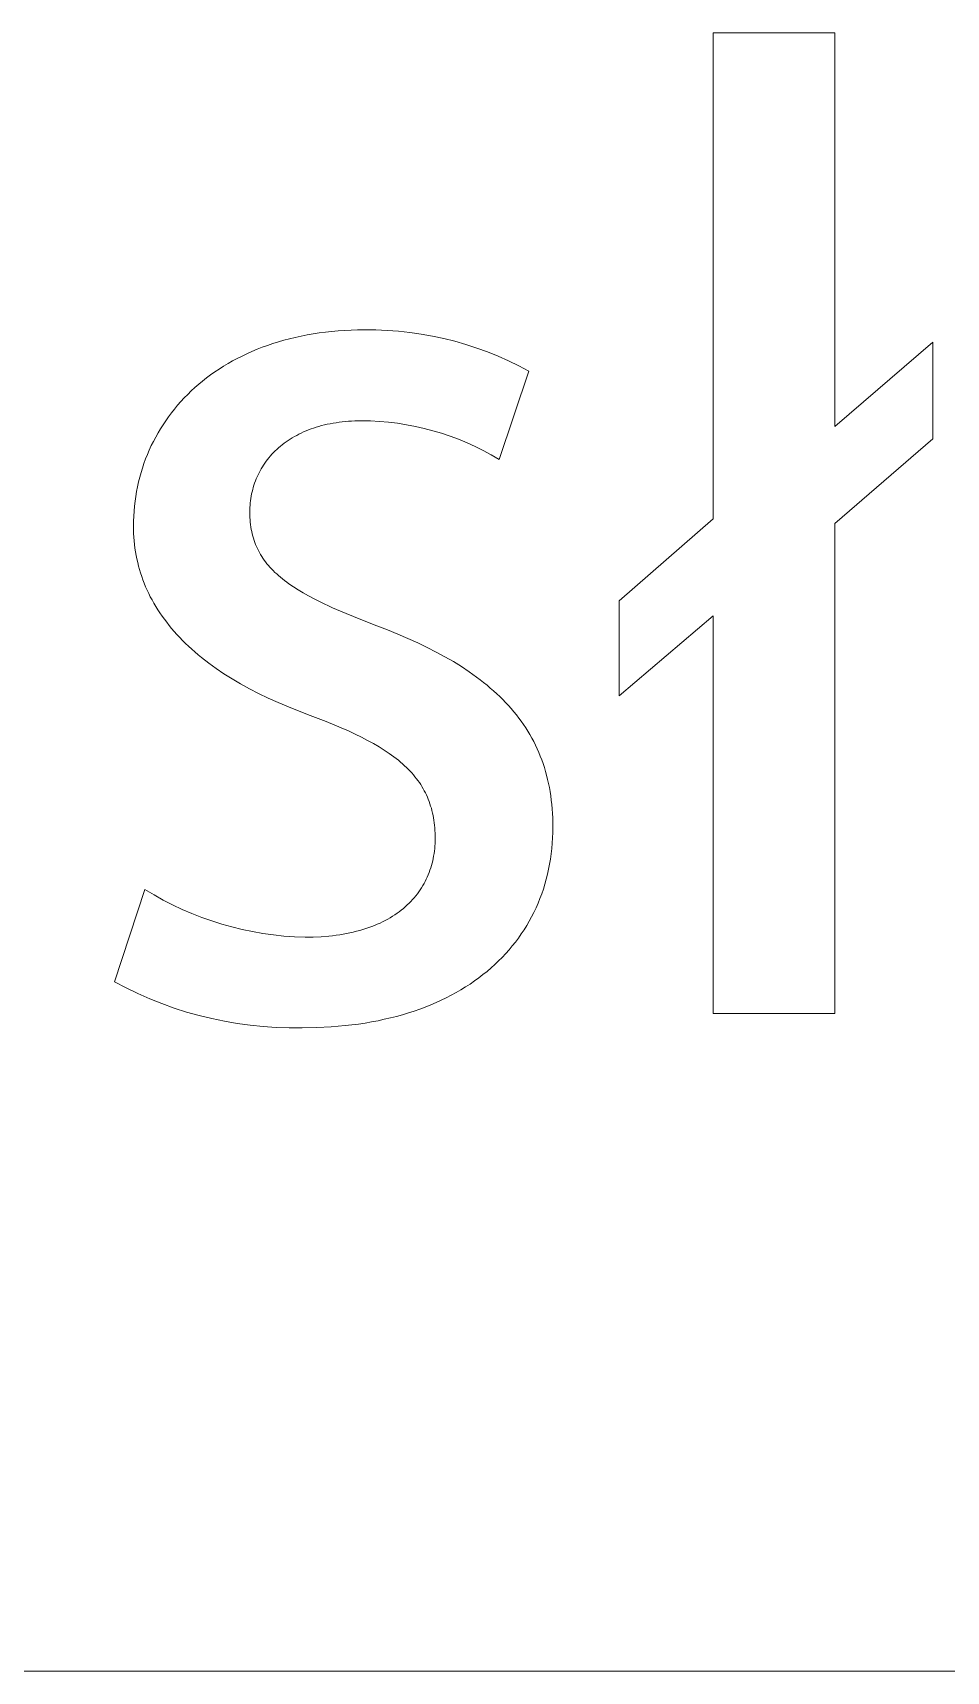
# Model space of a CAD drawing. Header units: millimetres. Extents: x -1519 to 3497, y -297 to 3208.
# Drawn here: x 2546.8 to 2580, y -296.8 to -237.2 of the extents above; entities that cross this region are included whole.
import ezdxf

# ---------------------------------------------------------------- set-up
doc = ezdxf.new("R2010")
doc.units = ezdxf.units.MM
doc.header["$MEASUREMENT"] = 0
doc.layers.add('Domyślny', color=7, linetype='Continuous', true_color=0x000000)

msp = doc.modelspace()

# ---------------------------------------------------------------- linework, layer by layer
at = {"layer": 'Domyślny', "color": 18, "lineweight": 15, "true_color": 0x000000}
for p, q in [((2571.491, -254.884), (2571.491, -237.211)), ((2571.491, -237.211), (2575.918, -237.211)), ((2575.918, -237.211), (2575.918, -251.526)), ((2555.904, -248.388), (2556.11, -248.333)), ((2556.11, -248.333), (2556.318, -248.283)), ((2556.318, -248.283), (2556.53, -248.236)), ((2556.53, -248.236), (2556.745, -248.194)), ((2556.745, -248.194), (2556.963, -248.156)), ((2556.963, -248.156), (2557.185, -248.122)), ((2557.185, -248.122), (2557.41, -248.093)), ((2557.41, -248.093), (2557.638, -248.068)), ((2557.638, -248.068), (2557.869, -248.047)), ((2557.869, -248.047), (2558.103, -248.031)), ((2558.103, -248.031), (2558.341, -248.019)), ((2558.341, -248.019), (2558.581, -248.012)), ((2558.581, -248.012), (2558.825, -248.01)), ((2558.825, -248.01), (2559.241, -248.012)), ((2559.241, -248.012), (2559.656, -248.029)), ((2559.656, -248.029), (2560.07, -248.06)), ((2560.07, -248.06), (2560.483, -248.106)), ((2560.483, -248.106), (2560.895, -248.165)), ((2560.895, -248.165), (2561.304, -248.239)), ((2561.304, -248.239), (2561.71, -248.326)), ((2561.71, -248.326), (2562.113, -248.427)), ((2554.212, -249.05), (2554.386, -248.961)), ((2554.386, -248.961), (2554.563, -248.877)), ((2554.563, -248.877), (2554.744, -248.796)), ((2554.744, -248.796), (2554.929, -248.718)), ((2554.929, -248.718), (2555.117, -248.645)), ((2555.117, -248.645), (2555.309, -248.575)), ((2555.309, -248.575), (2555.504, -248.508)), ((2555.504, -248.508), (2555.703, -248.446)), ((2555.703, -248.446), (2555.904, -248.388)), ((2562.113, -248.427), (2562.513, -248.543)), ((2562.513, -248.543), (2562.908, -248.671)), ((2562.908, -248.671), (2563.298, -248.813)), ((2563.298, -248.813), (2563.684, -248.969)), ((2575.918, -251.526), (2579.476, -248.453)), ((2579.476, -248.453), (2579.476, -251.977)), ((2553.243, -249.648), (2553.395, -249.541)), ((2553.395, -249.541), (2553.551, -249.436)), ((2553.551, -249.436), (2553.711, -249.334)), ((2553.711, -249.334), (2553.874, -249.236)), ((2553.874, -249.236), (2554.041, -249.141)), ((2554.041, -249.141), (2554.212, -249.05)), ((2563.684, -248.969), (2564.064, -249.137)), ((2564.805, -249.513), (2563.719, -252.72)), ((2564.064, -249.137), (2564.437, -249.319)), ((2564.437, -249.319), (2564.805, -249.513)), ((2552.538, -250.233), (2552.672, -250.11)), ((2552.672, -250.11), (2552.809, -249.99)), ((2552.809, -249.99), (2552.95, -249.873)), ((2552.95, -249.873), (2553.095, -249.759)), ((2553.095, -249.759), (2553.243, -249.648)), ((2552.044, -250.752), (2552.161, -250.618)), ((2552.161, -250.618), (2552.283, -250.487)), ((2552.283, -250.487), (2552.409, -250.359)), ((2552.409, -250.359), (2552.538, -250.233)), ((2551.515, -251.457), (2551.612, -251.312)), ((2551.612, -251.312), (2551.714, -251.168)), ((2551.714, -251.168), (2551.82, -251.027)), ((2551.82, -251.027), (2551.93, -250.888)), ((2551.93, -250.888), (2552.044, -250.752)), ((2558.132, -251.344), (2558.019, -251.356)), ((2558.247, -251.335), (2558.132, -251.344)), ((2558.364, -251.327), (2558.247, -251.335)), ((2558.482, -251.322), (2558.364, -251.327)), ((2558.603, -251.318), (2558.482, -251.322)), ((2558.725, -251.317), (2558.603, -251.318)), ((2559.053, -251.323), (2558.725, -251.317)), ((2559.381, -251.34), (2559.053, -251.323)), ((2559.708, -251.369), (2559.381, -251.34)), ((2551.165, -252.063), (2551.246, -251.909)), ((2551.246, -251.909), (2551.331, -251.756)), ((2551.331, -251.756), (2551.421, -251.606)), ((2551.421, -251.606), (2551.515, -251.457)), ((2556.209, -251.935), (2556.132, -251.982)), ((2556.288, -251.889), (2556.209, -251.935)), ((2556.368, -251.845), (2556.288, -251.889)), ((2556.451, -251.802), (2556.368, -251.845)), ((2556.535, -251.761), (2556.451, -251.802)), ((2556.621, -251.721), (2556.535, -251.761)), ((2556.709, -251.684), (2556.621, -251.721)), ((2556.799, -251.648), (2556.709, -251.684)), ((2556.891, -251.613), (2556.799, -251.648)), ((2556.984, -251.581), (2556.891, -251.613)), ((2557.079, -251.55), (2556.984, -251.581)), ((2557.177, -251.521), (2557.079, -251.55)), ((2557.275, -251.493), (2557.177, -251.521)), ((2557.376, -251.468), (2557.275, -251.493)), ((2557.479, -251.444), (2557.376, -251.468)), ((2557.583, -251.423), (2557.479, -251.444)), ((2557.689, -251.403), (2557.583, -251.423)), ((2557.797, -251.385), (2557.689, -251.403)), ((2557.907, -251.37), (2557.797, -251.385)), ((2558.019, -251.356), (2557.907, -251.37)), ((2560.034, -251.408), (2559.708, -251.369)), ((2560.358, -251.459), (2560.034, -251.408)), ((2560.681, -251.52), (2560.358, -251.459)), ((2561.001, -251.593), (2560.681, -251.52)), ((2561.318, -251.676), (2561.001, -251.593)), ((2561.633, -251.77), (2561.318, -251.676)), ((2561.944, -251.875), (2561.633, -251.77)), ((2562.251, -251.99), (2561.944, -251.875)), ((2550.946, -252.54), (2551.015, -252.379)), ((2551.015, -252.379), (2551.087, -252.22)), ((2551.087, -252.22), (2551.165, -252.063)), ((2555.47, -252.533), (2555.414, -252.595)), ((2555.527, -252.472), (2555.47, -252.533)), ((2555.587, -252.412), (2555.527, -252.472)), ((2555.648, -252.354), (2555.587, -252.412)), ((2555.712, -252.296), (2555.648, -252.354)), ((2555.777, -252.241), (2555.712, -252.296)), ((2555.844, -252.186), (2555.777, -252.241)), ((2555.914, -252.133), (2555.844, -252.186)), ((2555.985, -252.081), (2555.914, -252.133)), ((2556.058, -252.031), (2555.985, -252.081)), ((2556.132, -251.982), (2556.058, -252.031)), ((2562.554, -252.116), (2562.251, -251.99)), ((2562.853, -252.252), (2562.554, -252.116)), ((2563.147, -252.398), (2562.853, -252.252)), ((2563.436, -252.555), (2563.147, -252.398)), ((2579.476, -251.977), (2575.918, -255.051)), ((2550.714, -253.201), (2550.765, -253.033)), ((2550.765, -253.033), (2550.821, -252.867)), ((2550.821, -252.867), (2550.881, -252.702)), ((2550.881, -252.702), (2550.946, -252.54)), ((2555.079, -253.064), (2555.039, -253.135)), ((2555.121, -252.993), (2555.079, -253.064)), ((2555.165, -252.924), (2555.121, -252.993)), ((2555.211, -252.856), (2555.165, -252.924)), ((2555.258, -252.789), (2555.211, -252.856)), ((2555.308, -252.724), (2555.258, -252.789)), ((2555.36, -252.659), (2555.308, -252.724)), ((2555.414, -252.595), (2555.36, -252.659)), ((2563.719, -252.72), (2563.436, -252.555)), ((2550.551, -253.888), (2550.585, -253.714)), ((2550.585, -253.714), (2550.624, -253.541)), ((2550.624, -253.541), (2550.667, -253.37)), ((2550.667, -253.37), (2550.714, -253.201)), ((2554.815, -253.658), (2554.792, -253.737)), ((2554.841, -253.581), (2554.815, -253.658)), ((2554.869, -253.504), (2554.841, -253.581)), ((2554.899, -253.429), (2554.869, -253.504)), ((2554.931, -253.354), (2554.899, -253.429)), ((2554.965, -253.28), (2554.931, -253.354)), ((2555.001, -253.207), (2554.965, -253.28)), ((2555.039, -253.135), (2555.001, -253.207)), ((2550.476, -254.418), (2550.497, -254.24)), ((2550.497, -254.24), (2550.522, -254.063)), ((2550.522, -254.063), (2550.551, -253.888)), ((2554.682, -254.304), (2554.675, -254.387)), ((2554.692, -254.221), (2554.682, -254.304)), ((2554.703, -254.139), (2554.692, -254.221)), ((2554.717, -254.057), (2554.703, -254.139)), ((2554.732, -253.976), (2554.717, -254.057)), ((2554.75, -253.895), (2554.732, -253.976)), ((2554.77, -253.816), (2554.75, -253.895)), ((2554.792, -253.737), (2554.77, -253.816)), ((2550.442, -254.96), (2550.449, -254.778)), ((2550.449, -254.778), (2550.46, -254.598)), ((2550.46, -254.598), (2550.476, -254.418)), ((2554.667, -254.556), (2554.666, -254.641)), ((2554.666, -254.641), (2554.667, -254.734)), ((2554.67, -254.472), (2554.667, -254.556)), ((2554.667, -254.734), (2554.67, -254.826)), ((2554.675, -254.387), (2554.67, -254.472)), ((2554.67, -254.826), (2554.675, -254.916)), ((2554.675, -254.916), (2554.683, -255.005)), ((2568.084, -257.857), (2571.491, -254.884)), ((2550.44, -255.142), (2550.442, -254.96)), ((2550.441, -255.278), (2550.44, -255.142)), ((2550.446, -255.413), (2550.441, -255.278)), ((2550.453, -255.548), (2550.446, -255.413)), ((2554.683, -255.005), (2554.692, -255.092)), ((2554.692, -255.092), (2554.704, -255.178)), ((2554.704, -255.178), (2554.718, -255.262)), ((2554.718, -255.262), (2554.734, -255.345)), ((2554.734, -255.345), (2554.752, -255.426)), ((2554.752, -255.426), (2554.772, -255.507)), ((2554.772, -255.507), (2554.794, -255.586)), ((2575.918, -255.051), (2575.918, -272.857)), ((2550.464, -255.681), (2550.453, -255.548)), ((2550.478, -255.814), (2550.464, -255.681)), ((2550.494, -255.946), (2550.478, -255.814)), ((2550.514, -256.078), (2550.494, -255.946)), ((2550.537, -256.208), (2550.514, -256.078)), ((2554.794, -255.586), (2554.819, -255.663)), ((2554.819, -255.663), (2554.846, -255.74)), ((2554.846, -255.74), (2554.875, -255.815)), ((2554.875, -255.815), (2554.906, -255.889)), ((2554.906, -255.889), (2554.94, -255.962)), ((2554.94, -255.962), (2554.975, -256.034)), ((2554.975, -256.034), (2555.013, -256.105)), ((2555.013, -256.105), (2555.053, -256.175)), ((2550.563, -256.338), (2550.537, -256.208)), ((2550.592, -256.467), (2550.563, -256.338)), ((2550.624, -256.595), (2550.592, -256.467)), ((2550.659, -256.722), (2550.624, -256.595)), ((2555.053, -256.175), (2555.096, -256.244)), ((2555.096, -256.244), (2555.14, -256.312)), ((2555.14, -256.312), (2555.187, -256.379)), ((2555.187, -256.379), (2555.236, -256.445)), ((2555.236, -256.445), (2555.288, -256.51)), ((2555.288, -256.51), (2555.341, -256.575)), ((2555.341, -256.575), (2555.397, -256.638)), ((2555.397, -256.638), (2555.455, -256.701)), ((2555.455, -256.701), (2555.516, -256.763)), ((2550.698, -256.849), (2550.659, -256.722)), ((2550.739, -256.974), (2550.698, -256.849)), ((2550.783, -257.099), (2550.739, -256.974)), ((2550.831, -257.223), (2550.783, -257.099)), ((2550.882, -257.346), (2550.831, -257.223)), ((2555.516, -256.763), (2555.578, -256.825)), ((2555.578, -256.825), (2555.644, -256.885)), ((2555.644, -256.885), (2555.711, -256.945)), ((2555.711, -256.945), (2555.781, -257.005)), ((2555.781, -257.005), (2555.853, -257.064)), ((2555.853, -257.064), (2555.927, -257.122)), ((2555.927, -257.122), (2556.004, -257.18)), ((2556.004, -257.18), (2556.083, -257.237)), ((2556.083, -257.237), (2556.248, -257.35)), ((2550.936, -257.468), (2550.882, -257.346)), ((2550.992, -257.59), (2550.936, -257.468)), ((2551.052, -257.71), (2550.992, -257.59)), ((2551.116, -257.83), (2551.052, -257.71)), ((2551.182, -257.948), (2551.116, -257.83)), ((2556.248, -257.35), (2556.422, -257.462)), ((2556.422, -257.462), (2556.607, -257.572)), ((2556.607, -257.572), (2556.8, -257.681)), ((2556.8, -257.681), (2557.004, -257.789)), ((2557.004, -257.789), (2557.217, -257.897)), ((2557.217, -257.897), (2557.672, -258.112)), ((2568.084, -261.314), (2568.084, -257.857)), ((2551.251, -258.066), (2551.182, -257.948)), ((2551.324, -258.183), (2551.251, -258.066)), ((2551.4, -258.299), (2551.324, -258.183)), ((2551.479, -258.414), (2551.4, -258.299)), ((2551.561, -258.528), (2551.479, -258.414)), ((2557.672, -258.112), (2558.167, -258.327)), ((2558.167, -258.327), (2558.701, -258.545)), ((2571.491, -258.408), (2568.084, -261.314)), ((2571.491, -272.857), (2571.491, -258.408)), ((2551.646, -258.641), (2551.561, -258.528)), ((2551.734, -258.754), (2551.646, -258.641)), ((2551.826, -258.865), (2551.734, -258.754)), ((2551.92, -258.975), (2551.826, -258.865)), ((2552.018, -259.085), (2551.92, -258.975)), ((2552.119, -259.193), (2552.018, -259.085)), ((2558.701, -258.545), (2559.276, -258.767)), ((2559.276, -258.767), (2559.666, -258.918)), ((2559.666, -258.918), (2560.044, -259.071)), ((2560.044, -259.071), (2560.41, -259.228)), ((2552.223, -259.3), (2552.119, -259.193)), ((2552.331, -259.407), (2552.223, -259.3)), ((2552.441, -259.512), (2552.331, -259.407)), ((2552.555, -259.616), (2552.441, -259.512)), ((2552.672, -259.72), (2552.555, -259.616)), ((2560.41, -259.228), (2560.764, -259.389)), ((2560.764, -259.389), (2561.106, -259.554)), ((2561.106, -259.554), (2561.436, -259.722)), ((2552.792, -259.822), (2552.672, -259.72)), ((2552.916, -259.923), (2552.792, -259.822)), ((2553.172, -260.123), (2552.916, -259.923)), ((2553.442, -260.318), (2553.172, -260.123)), ((2561.436, -259.722), (2561.753, -259.895)), ((2561.753, -259.895), (2562.058, -260.072)), ((2562.058, -260.072), (2562.351, -260.254)), ((2562.351, -260.254), (2562.632, -260.44)), ((2553.724, -260.509), (2553.442, -260.318)), ((2554.019, -260.695), (2553.724, -260.509)), ((2554.328, -260.878), (2554.019, -260.695)), ((2562.632, -260.44), (2562.901, -260.632)), ((2562.901, -260.632), (2563.031, -260.729)), ((2563.031, -260.729), (2563.157, -260.828)), ((2563.157, -260.828), (2563.281, -260.928)), ((2554.649, -261.055), (2554.328, -260.878)), ((2554.984, -261.228), (2554.649, -261.055)), ((2555.331, -261.397), (2554.984, -261.228)), ((2555.692, -261.561), (2555.331, -261.397)), ((2563.281, -260.928), (2563.401, -261.03)), ((2563.401, -261.03), (2563.519, -261.132)), ((2563.519, -261.132), (2563.633, -261.237)), ((2563.633, -261.237), (2563.744, -261.342)), ((2563.744, -261.342), (2563.852, -261.449)), ((2563.852, -261.449), (2563.958, -261.557)), ((2556.066, -261.72), (2555.692, -261.561)), ((2556.453, -261.875), (2556.066, -261.72)), ((2556.854, -262.024), (2556.453, -261.875)), ((2557.444, -262.25), (2556.854, -262.024)), ((2563.958, -261.557), (2564.059, -261.667)), ((2564.059, -261.667), (2564.158, -261.779)), ((2564.158, -261.779), (2564.254, -261.892)), ((2564.254, -261.892), (2564.347, -262.006)), ((2564.347, -262.006), (2564.436, -262.122)), ((2557.989, -262.475), (2557.444, -262.25)), ((2558.245, -262.588), (2557.989, -262.475)), ((2558.489, -262.702), (2558.245, -262.588)), ((2564.436, -262.122), (2564.523, -262.239)), ((2564.523, -262.239), (2564.606, -262.358)), ((2564.606, -262.358), (2564.686, -262.479)), ((2564.686, -262.479), (2564.764, -262.601)), ((2564.764, -262.601), (2564.838, -262.725)), ((2558.722, -262.817), (2558.489, -262.702)), ((2558.945, -262.933), (2558.722, -262.817)), ((2559.157, -263.05), (2558.945, -262.933)), ((2559.358, -263.168), (2559.157, -263.05)), ((2559.549, -263.288), (2559.358, -263.168)), ((2564.838, -262.725), (2564.908, -262.851)), ((2564.908, -262.851), (2564.976, -262.978)), ((2564.976, -262.978), (2565.041, -263.107)), ((2565.041, -263.107), (2565.102, -263.238)), ((2565.102, -263.238), (2565.161, -263.371)), ((2559.73, -263.41), (2559.549, -263.288)), ((2559.817, -263.472), (2559.73, -263.41)), ((2559.901, -263.534), (2559.817, -263.472)), ((2559.982, -263.596), (2559.901, -263.534)), ((2560.061, -263.659), (2559.982, -263.596)), ((2560.138, -263.723), (2560.061, -263.659)), ((2560.212, -263.788), (2560.138, -263.723)), ((2560.284, -263.853), (2560.212, -263.788)), ((2560.353, -263.918), (2560.284, -263.853)), ((2565.161, -263.371), (2565.216, -263.505)), ((2565.216, -263.505), (2565.268, -263.641)), ((2565.268, -263.641), (2565.317, -263.779)), ((2565.317, -263.779), (2565.363, -263.919)), ((2560.42, -263.985), (2560.353, -263.918)), ((2560.485, -264.052), (2560.42, -263.985)), ((2560.547, -264.119), (2560.485, -264.052)), ((2560.607, -264.188), (2560.547, -264.119)), ((2560.664, -264.257), (2560.607, -264.188)), ((2560.719, -264.327), (2560.664, -264.257)), ((2560.772, -264.398), (2560.719, -264.327)), ((2560.823, -264.469), (2560.772, -264.398)), ((2565.363, -263.919), (2565.406, -264.061)), ((2565.406, -264.061), (2565.445, -264.204)), ((2565.445, -264.204), (2565.482, -264.35)), ((2565.482, -264.35), (2565.515, -264.497)), ((2560.871, -264.542), (2560.823, -264.469)), ((2560.917, -264.615), (2560.871, -264.542)), ((2560.961, -264.69), (2560.917, -264.615)), ((2561.003, -264.765), (2560.961, -264.69)), ((2561.042, -264.841), (2561.003, -264.765)), ((2561.08, -264.918), (2561.042, -264.841)), ((2561.115, -264.997), (2561.08, -264.918)), ((2561.148, -265.076), (2561.115, -264.997)), ((2565.515, -264.497), (2565.545, -264.647)), ((2565.545, -264.647), (2565.572, -264.798)), ((2565.572, -264.798), (2565.596, -264.952)), ((2565.596, -264.952), (2565.616, -265.107)), ((2561.179, -265.156), (2561.148, -265.076)), ((2561.207, -265.237), (2561.179, -265.156)), ((2561.234, -265.32), (2561.207, -265.237)), ((2561.259, -265.403), (2561.234, -265.32)), ((2561.281, -265.488), (2561.259, -265.403)), ((2561.302, -265.574), (2561.281, -265.488)), ((2561.32, -265.661), (2561.302, -265.574)), ((2565.616, -265.107), (2565.634, -265.265)), ((2565.634, -265.265), (2565.648, -265.424)), ((2565.648, -265.424), (2565.659, -265.586)), ((2565.659, -265.586), (2565.667, -265.75)), ((2561.336, -265.749), (2561.32, -265.661)), ((2561.351, -265.838), (2561.336, -265.749)), ((2561.363, -265.929), (2561.351, -265.838)), ((2561.374, -266.021), (2561.363, -265.929)), ((2561.382, -266.114), (2561.374, -266.021)), ((2561.389, -266.209), (2561.382, -266.114)), ((2561.394, -266.305), (2561.389, -266.209)), ((2565.667, -265.75), (2565.672, -265.915)), ((2565.673, -266.083), (2565.671, -266.282)), ((2565.672, -265.915), (2565.673, -266.083)), ((2561.38, -266.869), (2561.387, -266.778)), ((2561.387, -266.778), (2561.393, -266.686)), ((2561.393, -266.686), (2561.396, -266.594)), ((2561.396, -266.402), (2561.394, -266.305)), ((2561.397, -266.501), (2561.396, -266.402)), ((2561.396, -266.594), (2561.397, -266.501)), ((2565.652, -266.674), (2565.635, -266.867)), ((2565.664, -266.479), (2565.652, -266.674)), ((2565.671, -266.282), (2565.664, -266.479)), ((2561.263, -267.486), (2561.286, -267.4)), ((2561.286, -267.4), (2561.307, -267.313)), ((2561.307, -267.313), (2561.326, -267.226)), ((2561.326, -267.226), (2561.343, -267.138)), ((2561.343, -267.138), (2561.357, -267.049)), ((2561.357, -267.049), (2561.37, -266.959)), ((2561.37, -266.959), (2561.38, -266.869)), ((2565.586, -267.248), (2565.555, -267.435)), ((2565.613, -267.059), (2565.586, -267.248)), ((2565.635, -266.867), (2565.613, -267.059)), ((2561.036, -268.06), (2561.075, -267.981)), ((2561.075, -267.981), (2561.112, -267.901)), ((2561.112, -267.901), (2561.147, -267.82)), ((2561.147, -267.82), (2561.179, -267.738)), ((2561.179, -267.738), (2561.209, -267.655)), ((2561.209, -267.655), (2561.237, -267.571)), ((2561.237, -267.571), (2561.263, -267.486)), ((2565.432, -267.984), (2565.382, -268.162)), ((2565.478, -267.803), (2565.432, -267.984)), ((2565.519, -267.62), (2565.478, -267.803)), ((2565.555, -267.435), (2565.519, -267.62)), ((2549.755, -271.713), (2550.857, -268.355)), ((2550.857, -268.355), (2551.186, -268.552)), ((2551.186, -268.552), (2551.522, -268.738)), ((2560.638, -268.652), (2560.696, -268.582)), ((2560.696, -268.582), (2560.752, -268.511)), ((2560.752, -268.511), (2560.805, -268.439)), ((2560.805, -268.439), (2560.856, -268.365)), ((2560.856, -268.365), (2560.904, -268.291)), ((2560.904, -268.291), (2560.95, -268.215)), ((2560.95, -268.215), (2560.994, -268.138)), ((2560.994, -268.138), (2561.036, -268.06)), ((2565.268, -268.513), (2565.204, -268.685)), ((2565.327, -268.339), (2565.268, -268.513)), ((2565.382, -268.162), (2565.327, -268.339)), ((2551.522, -268.738), (2551.863, -268.913)), ((2551.863, -268.913), (2552.211, -269.076)), ((2552.211, -269.076), (2552.563, -269.228)), ((2560.013, -269.218), (2560.092, -269.161)), ((2560.092, -269.161), (2560.168, -269.102)), ((2560.168, -269.102), (2560.243, -269.042)), ((2560.243, -269.042), (2560.314, -268.981)), ((2560.314, -268.981), (2560.384, -268.917)), ((2560.384, -268.917), (2560.451, -268.853)), ((2560.451, -268.853), (2560.516, -268.787)), ((2560.516, -268.787), (2560.578, -268.72)), ((2560.578, -268.72), (2560.638, -268.652)), ((2564.984, -269.185), (2564.901, -269.348)), ((2565.061, -269.021), (2564.984, -269.185)), ((2565.135, -268.854), (2565.061, -269.021)), ((2565.204, -268.685), (2565.135, -268.854)), ((2552.563, -269.228), (2552.92, -269.368)), ((2552.92, -269.368), (2553.282, -269.496)), ((2553.282, -269.496), (2553.648, -269.612)), ((2553.648, -269.612), (2554.017, -269.716)), ((2554.017, -269.716), (2554.39, -269.807)), ((2554.39, -269.807), (2554.765, -269.886)), ((2558.656, -269.844), (2558.769, -269.811)), ((2558.769, -269.811), (2558.879, -269.776)), ((2558.879, -269.776), (2558.987, -269.739)), ((2558.987, -269.739), (2559.092, -269.7)), ((2559.092, -269.7), (2559.195, -269.66)), ((2559.195, -269.66), (2559.296, -269.617)), ((2559.296, -269.617), (2559.394, -269.573)), ((2559.394, -269.573), (2559.489, -269.528)), ((2559.489, -269.528), (2559.583, -269.48)), ((2559.583, -269.48), (2559.673, -269.431)), ((2559.673, -269.431), (2559.762, -269.38)), ((2559.762, -269.38), (2559.848, -269.328)), ((2559.848, -269.328), (2559.932, -269.274)), ((2559.932, -269.274), (2560.013, -269.218)), ((2564.723, -269.664), (2564.627, -269.818)), ((2564.814, -269.507), (2564.723, -269.664)), ((2564.901, -269.348), (2564.814, -269.507)), ((2554.765, -269.886), (2555.143, -269.953)), ((2555.143, -269.953), (2555.523, -270.007)), ((2555.523, -270.007), (2555.904, -270.048)), ((2555.904, -270.048), (2556.287, -270.076)), ((2556.287, -270.076), (2556.67, -270.092)), ((2556.67, -270.092), (2556.967, -270.088)), ((2556.967, -270.088), (2557.254, -270.074)), ((2557.254, -270.074), (2557.532, -270.051)), ((2557.532, -270.051), (2557.666, -270.036)), ((2557.666, -270.036), (2557.799, -270.02)), ((2557.799, -270.02), (2557.929, -270.001)), ((2557.929, -270.001), (2558.056, -269.98)), ((2558.056, -269.98), (2558.181, -269.956)), ((2558.181, -269.956), (2558.303, -269.931)), ((2558.303, -269.931), (2558.423, -269.904)), ((2558.423, -269.904), (2558.541, -269.875)), ((2558.541, -269.875), (2558.656, -269.844)), ((2564.313, -270.265), (2564.199, -270.408)), ((2564.422, -270.119), (2564.313, -270.265)), ((2564.527, -269.97), (2564.422, -270.119)), ((2564.627, -269.818), (2564.527, -269.97)), ((2563.701, -270.953), (2563.566, -271.082)), ((2563.832, -270.821), (2563.701, -270.953)), ((2563.959, -270.687), (2563.832, -270.821)), ((2564.081, -270.549), (2563.959, -270.687)), ((2564.199, -270.408), (2564.081, -270.549)), ((2562.983, -271.567), (2562.826, -271.68)), ((2563.135, -271.45), (2562.983, -271.567)), ((2563.283, -271.331), (2563.135, -271.45)), ((2563.426, -271.208), (2563.283, -271.331)), ((2563.566, -271.082), (2563.426, -271.208)), ((2550.174, -271.933), (2549.755, -271.713)), ((2550.6, -272.138), (2550.174, -271.933)), ((2551.033, -272.328), (2550.6, -272.138)), ((2562.16, -272.1), (2561.983, -272.196)), ((2562.333, -272), (2562.16, -272.1)), ((2562.501, -271.897), (2562.333, -272)), ((2562.666, -271.79), (2562.501, -271.897)), ((2562.826, -271.68), (2562.666, -271.79)), ((2551.472, -272.504), (2551.033, -272.328)), ((2551.918, -272.664), (2551.472, -272.504)), ((2552.368, -272.808), (2551.918, -272.664)), ((2560.632, -272.774), (2560.424, -272.841)), ((2560.837, -272.702), (2560.632, -272.774)), ((2561.038, -272.627), (2560.837, -272.702)), ((2561.235, -272.548), (2561.038, -272.627)), ((2561.428, -272.465), (2561.235, -272.548)), ((2561.617, -272.379), (2561.428, -272.465)), ((2561.802, -272.29), (2561.617, -272.379)), ((2561.983, -272.196), (2561.802, -272.29)), ((2552.823, -272.936), (2552.368, -272.808)), ((2553.283, -273.049), (2552.823, -272.936)), ((2553.746, -273.146), (2553.283, -273.049)), ((2554.212, -273.226), (2553.746, -273.146)), ((2554.681, -273.29), (2554.212, -273.226)), ((2555.152, -273.338), (2554.681, -273.29)), ((2555.624, -273.369), (2555.152, -273.338)), ((2556.097, -273.384), (2555.624, -273.369)), ((2556.57, -273.383), (2556.097, -273.384)), ((2557.103, -273.374), (2556.57, -273.383)), ((2557.622, -273.348), (2557.103, -273.374)), ((2557.876, -273.328), (2557.622, -273.348)), ((2558.126, -273.304), (2557.876, -273.328)), ((2558.373, -273.276), (2558.126, -273.304)), ((2558.616, -273.244), (2558.373, -273.276)), ((2558.855, -273.208), (2558.616, -273.244)), ((2559.09, -273.167), (2558.855, -273.208)), ((2559.322, -273.123), (2559.09, -273.167)), ((2559.55, -273.074), (2559.322, -273.123)), ((2559.774, -273.022), (2559.55, -273.074)), ((2559.994, -272.966), (2559.774, -273.022)), ((2560.211, -272.905), (2559.994, -272.966)), ((2560.424, -272.841), (2560.211, -272.905)), ((2575.918, -272.857), (2571.491, -272.857)), ((3492.39, -296.772), (-1519.067, -296.772)), ((3492.39, -296.772), (1601.48, -296.772))]:
    msp.add_line(p, q, dxfattribs=at)

doc.saveas('drawing.dxf')
